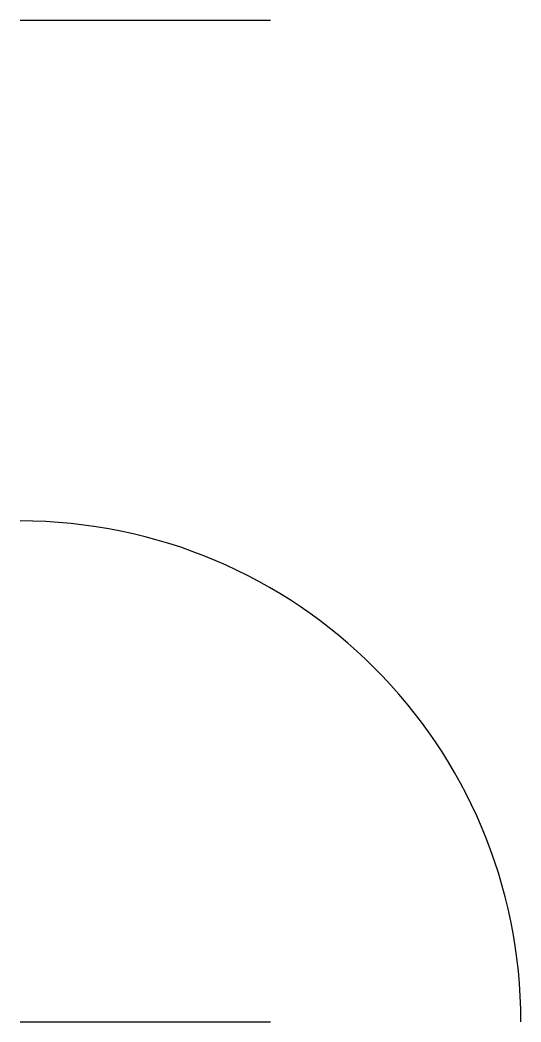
# Model space of a CAD drawing. Extents: x 0 to 10, y 0 to 20.
import ezdxf

# ---------------------------------------------------------------- set-up
doc = ezdxf.new("R2010")
doc.units = 0
doc.layers.add('PIPE', color=1, linetype='Continuous')
doc.layers.add('枠', color=5, linetype='Continuous')

# ---------------------------------------------------------------- blocks, each defined once
blk = doc.blocks.new('ELBOW')
at = {"color": 7}
blk.add_line((0, 0), (5, 0), dxfattribs=at)
blk.add_arc((0, 0), 10, 0, 90)
at = {"layer": '枠'}
blk.add_line((0, 20), (5, 20), dxfattribs=at)

msp = doc.modelspace()

# ---------------------------------------------------------------- block references
at = {"layer": 'PIPE'}
msp.add_blockref('ELBOW', (0, 0), dxfattribs=at)

doc.saveas('drawing.dxf')
